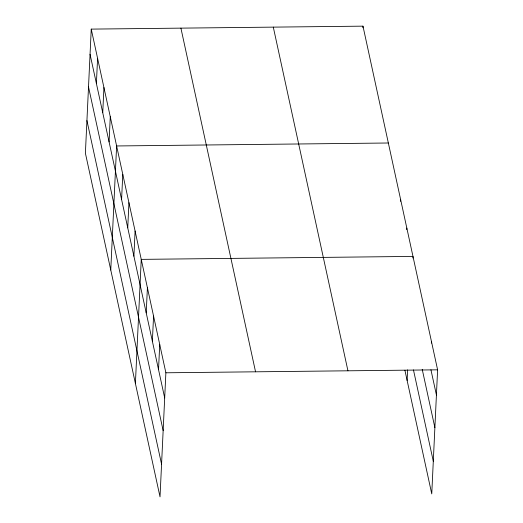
<?xml version="1.0" encoding="UTF-8"?>
<svg xmlns="http://www.w3.org/2000/svg" width="523" height="523" viewBox="0 0 523 523"><rect width="100%" height="100%" fill="white"/><g stroke="black" fill="none" stroke-linecap="round" stroke-linejoin="round"><path stroke-width="0.78" d="M91.244 29.111L85.393 153.174L160.025 496.85L165.876 372.788L91.244 29.111L362.975 26.15L437.607 369.826L431.756 493.889L404.907 370.238M96.395 83.51L97.585 58.328M102.743 112.72L103.933 87.537M109.085 141.936L110.275 116.747M110.765 270.025L116.616 145.963L388.347 143.001M121.591 199.498L122.774 174.316M127.743 227.851L128.933 202.669M133.901 256.205L135.091 231.022M135.398 383.437L141.249 259.375L412.98 256.414L412.902 258.035M146.218 312.911L147.408 287.728M152.376 341.264L153.566 316.082M158.534 369.617L159.724 344.435M362.897 27.778L362.975 26.15M400.585 201.329L400.664 199.708M406.744 229.682L406.822 228.061M407.129 380.476L407.626 369.872M431.377 343.095L431.449 341.473M165.876 372.788L437.607 369.826M430.945 369.807L436.424 395.009M422.224 369.356L434.881 427.637M413.458 369.898L433.299 461.26M273.3 27.131L347.939 370.8M180.912 28.137L255.551 371.807M90.054 54.294L164.693 397.97M88.518 86.929L163.15 430.599M86.929 120.545L161.568 464.221"/></g></svg>
